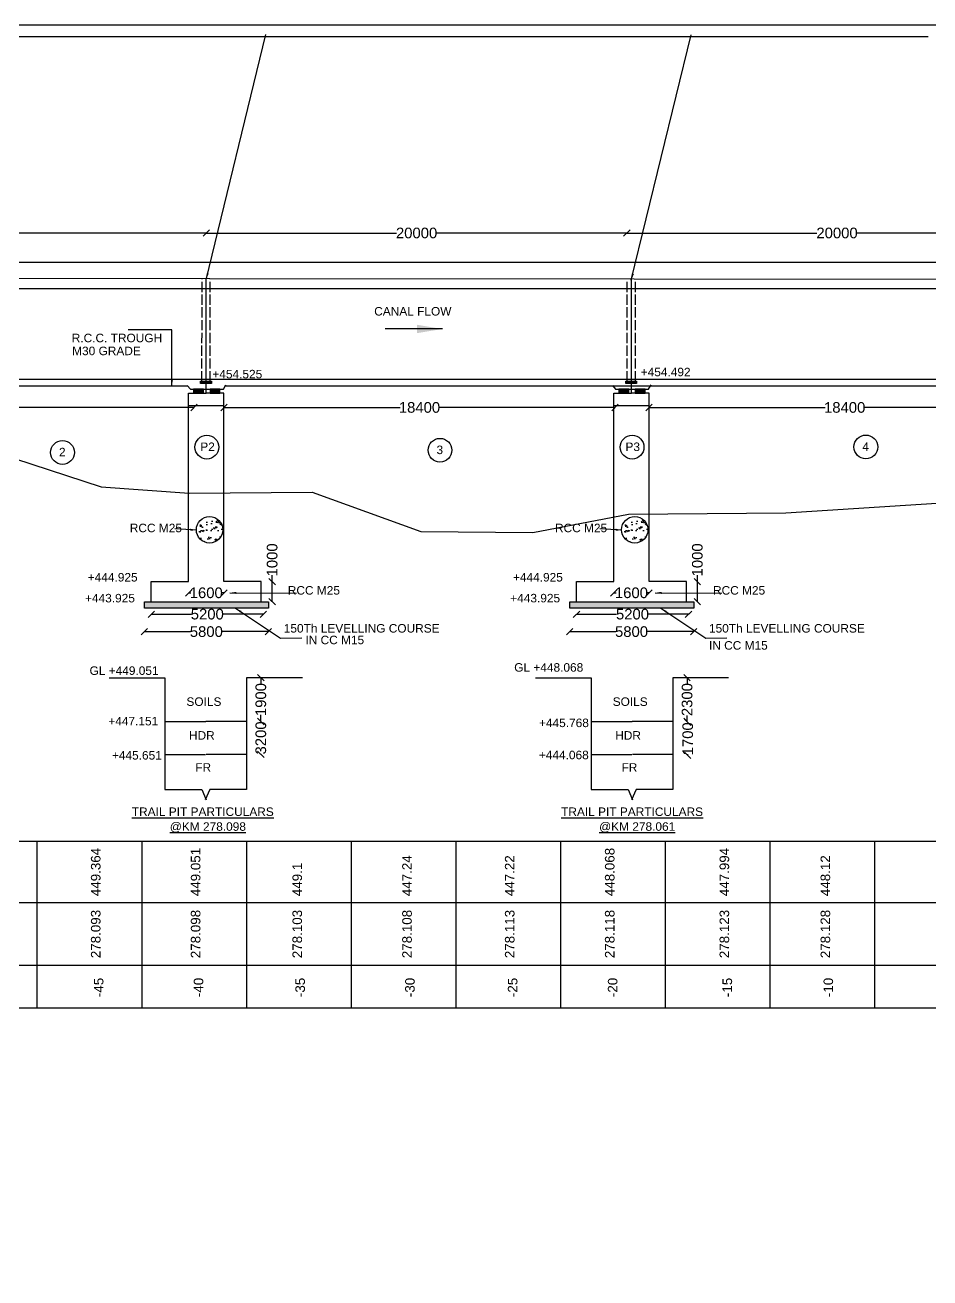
# Model space of a CAD drawing. Header units: millimetres. Extents: x 5124 to 3252586, y 2311 to 45846679.
# Drawn here: x 3049701 to 3092263, y 45787760 to 45846679 of the extents above; entities that cross this region are included whole.
import ezdxf

# ---------------------------------------------------------------- set-up
doc = ezdxf.new("R2010")
doc.units = ezdxf.units.MM
doc.header["$MEASUREMENT"] = 0
doc.linetypes.add('ACAD_ISO02W100', pattern=[15, 12, -3])
for name, color, linetype in [('DIMENSION', 7, 'Continuous'), ('DRAWING', 7, 'Continuous'), ('TEXT', 7, 'Continuous')]:
    doc.layers.add(name, color=color, linetype=linetype)
doc.styles.get("Standard").update_dxf_attribs({"font": 'arial.ttf'})
doc.dimstyles.get("Standard").update_dxf_attribs({"dimtxt": 500, "dimasz": 300, "dimexe": 0.18, "dimexo": 0.0625, "dimgap": 0.09, "dimtad": 0, "dimdec": 0, "dimzin": 0, "dimdsep": 46, "dimtxsty": 'Standard', "dimblk": 'OBLIQUE', "dimcen": 0.09, "dimse1": 1, "dimse2": 1, "dimadec": 0, "dimazin": 0, "dimtfac": 1, "dimtdec": 0, "dimtofl": 0, "dimtmove": 0, "dimatfit": 3, "dimfxl": 1, "dimtolj": 1, "dimtzin": 0, "dimarcsym": 0})

# ---------------------------------------------------------------- blocks, each defined once
blk = doc.blocks.new('_Oblique')
at = {"color": 0, "linetype": 'ByBlock', "lineweight": -2}
blk.add_line((-0.5, -0.5), (0.5, 0.5), dxfattribs=at)
blk = doc.blocks.new('*D25')
at = {"layer": 'Defpoints', "color": 0, "transparency": 16777216}
for p in [(3055638, 45819556), (3060907, 45819556), (3060907, 45818973)]:
    blk.add_point(p, dxfattribs=at)
at = {"layer": 'DIMENSION', "color": 0, "lineweight": -2, "transparency": 16777216}
for p, q in [((3055638, 45818973), (3057527, 45818973)), ((3060907, 45818973), (3059018, 45818973))]:
    blk.add_line(p, q, dxfattribs=at)
at = {"layer": 'DIMENSION', "color": 0, "lineweight": -2, "transparency": 16777216, "xscale": 300, "yscale": 300, "zscale": 300, "rotation": 180}
blk.add_blockref('_Oblique', (3055638, 45818973), dxfattribs=at)
at = {"layer": 'DIMENSION', "color": 0, "lineweight": -2, "transparency": 16777216, "xscale": 300, "yscale": 300, "zscale": 300}
blk.add_blockref('_Oblique', (3060907, 45818973), dxfattribs=at)
at = {"layer": 'DIMENSION', "color": 0, "transparency": 16777216, "insert": (3058272, 45818973), "char_height": 500, "attachment_point": 5}
blk.add_mtext('\\A1;5200', dxfattribs=at)
blk = doc.blocks.new('*D26')
at = {"layer": 'Defpoints', "color": 0, "transparency": 16777216}
for p in [(3055311, 45819250), (3061143, 45819250), (3061143, 45818152)]:
    blk.add_point(p, dxfattribs=at)
at = {"layer": 'DIMENSION', "color": 0, "lineweight": -2, "transparency": 16777216}
for p, q in [((3055311, 45818152), (3057481, 45818152)), ((3061143, 45818152), (3058973, 45818152))]:
    blk.add_line(p, q, dxfattribs=at)
at = {"layer": 'DIMENSION', "color": 0, "lineweight": -2, "transparency": 16777216, "xscale": 300, "yscale": 300, "zscale": 300, "rotation": 180}
blk.add_blockref('_Oblique', (3055311, 45818152), dxfattribs=at)
at = {"layer": 'DIMENSION', "color": 0, "lineweight": -2, "transparency": 16777216, "xscale": 300, "yscale": 300, "zscale": 300}
blk.add_blockref('_Oblique', (3061143, 45818152), dxfattribs=at)
at = {"layer": 'DIMENSION', "color": 0, "transparency": 16777216, "insert": (3058227, 45818152), "char_height": 500, "attachment_point": 5}
blk.add_mtext('\\A1;5800', dxfattribs=at)
blk = doc.blocks.new('*D28')
at = {"layer": 'Defpoints', "color": 0, "transparency": 16777216}
for p in [(3057391, 45820506), (3059054, 45820506), (3059054, 45819977)]:
    blk.add_point(p, dxfattribs=at)
at = {"layer": 'DIMENSION', "color": 0, "lineweight": -2, "transparency": 16777216}
for p, q in [((3057391, 45819977), (3057500, 45819977)), ((3059054, 45819977), (3058945, 45819977))]:
    blk.add_line(p, q, dxfattribs=at)
at = {"layer": 'DIMENSION', "color": 0, "lineweight": -2, "transparency": 16777216, "xscale": 300, "yscale": 300, "zscale": 300, "rotation": 180}
blk.add_blockref('_Oblique', (3057391, 45819977), dxfattribs=at)
at = {"layer": 'DIMENSION', "color": 0, "lineweight": -2, "transparency": 16777216, "xscale": 300, "yscale": 300, "zscale": 300}
blk.add_blockref('_Oblique', (3059054, 45819977), dxfattribs=at)
at = {"layer": 'DIMENSION', "color": 0, "transparency": 16777216, "insert": (3058223, 45819977), "char_height": 500, "attachment_point": 5}
blk.add_mtext('\\A1;1600', dxfattribs=at)
blk = doc.blocks.new('*D29')
at = {"layer": 'Defpoints', "color": 0, "transparency": 16777216}
for p in [(3060807, 45820506), (3061324, 45820506), (3060807, 45819556)]:
    blk.add_point(p, dxfattribs=at)
at = {"layer": 'DIMENSION', "color": 0, "lineweight": -2, "transparency": 16777216}
for p, q in [((3061324, 45820506), (3061324, 45820806)), ((3061324, 45819556), (3061324, 45820506))]:
    blk.add_line(p, q, dxfattribs=at)
at = {"layer": 'DIMENSION', "color": 0, "lineweight": -2, "transparency": 16777216, "xscale": 300, "yscale": 300, "zscale": 300}
for p, rotation in [((3061324, 45820506), 90), ((3061324, 45819556), 270)]:
    blk.add_blockref('_Oblique', p, dxfattribs=dict(at, rotation=rotation))
at = {"layer": 'DIMENSION', "color": 0, "transparency": 16777216, "insert": (3061324, 45821528), "char_height": 500, "attachment_point": 5, "rotation": 90}
blk.add_mtext('\\A1;1000', dxfattribs=at)
blk = doc.blocks.new('*D31')
at = {"layer": 'Defpoints', "color": 0, "transparency": 16777216}
for p in [(3075638, 45819556), (3080907, 45819556), (3080907, 45818973)]:
    blk.add_point(p, dxfattribs=at)
at = {"layer": 'DIMENSION', "color": 0, "lineweight": -2, "transparency": 16777216}
for p, q in [((3075638, 45818973), (3077527, 45818973)), ((3080907, 45818973), (3079018, 45818973))]:
    blk.add_line(p, q, dxfattribs=at)
at = {"layer": 'DIMENSION', "color": 0, "lineweight": -2, "transparency": 16777216, "xscale": 300, "yscale": 300, "zscale": 300, "rotation": 180}
blk.add_blockref('_Oblique', (3075638, 45818973), dxfattribs=at)
at = {"layer": 'DIMENSION', "color": 0, "lineweight": -2, "transparency": 16777216, "xscale": 300, "yscale": 300, "zscale": 300}
blk.add_blockref('_Oblique', (3080907, 45818973), dxfattribs=at)
at = {"layer": 'DIMENSION', "color": 0, "transparency": 16777216, "insert": (3078272, 45818973), "char_height": 500, "attachment_point": 5}
blk.add_mtext('\\A1;5200', dxfattribs=at)
blk = doc.blocks.new('*D32')
at = {"layer": 'Defpoints', "color": 0, "transparency": 16777216}
for p in [(3075311, 45819250), (3081143, 45819250), (3081143, 45818152)]:
    blk.add_point(p, dxfattribs=at)
at = {"layer": 'DIMENSION', "color": 0, "lineweight": -2, "transparency": 16777216}
for p, q in [((3075311, 45818152), (3077481, 45818152)), ((3081143, 45818152), (3078973, 45818152))]:
    blk.add_line(p, q, dxfattribs=at)
at = {"layer": 'DIMENSION', "color": 0, "lineweight": -2, "transparency": 16777216, "xscale": 300, "yscale": 300, "zscale": 300, "rotation": 180}
blk.add_blockref('_Oblique', (3075311, 45818152), dxfattribs=at)
at = {"layer": 'DIMENSION', "color": 0, "lineweight": -2, "transparency": 16777216, "xscale": 300, "yscale": 300, "zscale": 300}
blk.add_blockref('_Oblique', (3081143, 45818152), dxfattribs=at)
at = {"layer": 'DIMENSION', "color": 0, "transparency": 16777216, "insert": (3078227, 45818152), "char_height": 500, "attachment_point": 5}
blk.add_mtext('\\A1;5800', dxfattribs=at)
blk = doc.blocks.new('*D33')
at = {"layer": 'Defpoints', "color": 0, "transparency": 16777216}
for p in [(3077391, 45820506), (3079054, 45820506), (3079054, 45819977)]:
    blk.add_point(p, dxfattribs=at)
at = {"layer": 'DIMENSION', "color": 0, "lineweight": -2, "transparency": 16777216}
for p, q in [((3077391, 45819977), (3077500, 45819977)), ((3079054, 45819977), (3078945, 45819977))]:
    blk.add_line(p, q, dxfattribs=at)
at = {"layer": 'DIMENSION', "color": 0, "lineweight": -2, "transparency": 16777216, "xscale": 300, "yscale": 300, "zscale": 300, "rotation": 180}
blk.add_blockref('_Oblique', (3077391, 45819977), dxfattribs=at)
at = {"layer": 'DIMENSION', "color": 0, "lineweight": -2, "transparency": 16777216, "xscale": 300, "yscale": 300, "zscale": 300}
blk.add_blockref('_Oblique', (3079054, 45819977), dxfattribs=at)
at = {"layer": 'DIMENSION', "color": 0, "transparency": 16777216, "insert": (3078223, 45819977), "char_height": 500, "attachment_point": 5}
blk.add_mtext('\\A1;1600', dxfattribs=at)
blk = doc.blocks.new('*D34')
at = {"layer": 'Defpoints', "color": 0, "transparency": 16777216}
for p in [(3080807, 45820506), (3081324, 45820506), (3080807, 45819556)]:
    blk.add_point(p, dxfattribs=at)
at = {"layer": 'DIMENSION', "color": 0, "lineweight": -2, "transparency": 16777216}
for p, q in [((3081324, 45820506), (3081324, 45820806)), ((3081324, 45819556), (3081324, 45820506))]:
    blk.add_line(p, q, dxfattribs=at)
at = {"layer": 'DIMENSION', "color": 0, "lineweight": -2, "transparency": 16777216, "xscale": 300, "yscale": 300, "zscale": 300}
for p, rotation in [((3081324, 45820506), 90), ((3081324, 45819556), 270)]:
    blk.add_blockref('_Oblique', p, dxfattribs=dict(at, rotation=rotation))
at = {"layer": 'DIMENSION', "color": 0, "transparency": 16777216, "insert": (3081324, 45821528), "char_height": 500, "attachment_point": 5, "rotation": 90}
blk.add_mtext('\\A1;1000', dxfattribs=at)
blk = doc.blocks.new('*D60')
at = {"layer": 'Defpoints', "color": 0, "transparency": 16777216}
for p in [(2750615, 45825053), (3156961, 45824512), (3158080, 45824512)]:
    blk.add_point(p, dxfattribs=at)
at = {"layer": 'DIMENSION', "color": 0, "lineweight": -2, "transparency": 16777216}
for p, q in [((3156961, 45825053), (3156961, 45824512)), ((3156961, 45824512), (3156961, 45824212))]:
    blk.add_line(p, q, dxfattribs=at)
at = {"layer": 'DIMENSION', "color": 0, "lineweight": -2, "transparency": 16777216, "xscale": 300, "yscale": 300, "zscale": 300}
for p, rotation in [((3156961, 45825053), 90), ((3156961, 45824512), 270)]:
    blk.add_blockref('_Oblique', p, dxfattribs=dict(at, rotation=rotation))
at = {"layer": 'DIMENSION', "color": 0, "transparency": 16777216, "insert": (3156961, 45823660), "char_height": 500, "attachment_point": 5, "rotation": 90}
blk.add_mtext('\\A1;500', dxfattribs=at)
blk = doc.blocks.new('*D66')
at = {"layer": 'Defpoints', "color": 0, "lineweight": -2, "transparency": 16777216}
for p, q in [((3039251, 45828694), (3047534, 45828694)), ((3057649, 45828694), (3049367, 45828694))]:
    blk.add_line(p, q, dxfattribs=at)
at = {"layer": 'Defpoints', "color": 0, "transparency": 16777216}
for p in [(3039251, 45828984), (3057649, 45828984), (3057649, 45828694)]:
    blk.add_point(p, dxfattribs=at)
at = {"layer": 'Defpoints', "color": 0, "lineweight": -2, "transparency": 16777216, "xscale": 300, "yscale": 300, "zscale": 300, "rotation": 180}
blk.add_blockref('_Oblique', (3039251, 45828694), dxfattribs=at)
at = {"layer": 'Defpoints', "color": 0, "lineweight": -2, "transparency": 16777216, "xscale": 300, "yscale": 300, "zscale": 300}
blk.add_blockref('_Oblique', (3057649, 45828694), dxfattribs=at)
at = {"layer": 'Defpoints', "color": 0, "transparency": 16777216, "insert": (3048450, 45828694), "char_height": 500, "attachment_point": 5}
blk.add_mtext('\\A1;18400', dxfattribs=at)
blk = doc.blocks.new('*D67')
at = {"layer": 'Defpoints', "color": 0, "lineweight": -2, "transparency": 16777216}
for p, q in [((3059054, 45828694), (3067337, 45828694)), ((3077452, 45828694), (3069170, 45828694))]:
    blk.add_line(p, q, dxfattribs=at)
at = {"layer": 'Defpoints', "color": 0, "transparency": 16777216}
for p in [(3059054, 45828984), (3077452, 45828984), (3077452, 45828694)]:
    blk.add_point(p, dxfattribs=at)
at = {"layer": 'Defpoints', "color": 0, "lineweight": -2, "transparency": 16777216, "xscale": 300, "yscale": 300, "zscale": 300, "rotation": 180}
blk.add_blockref('_Oblique', (3059054, 45828694), dxfattribs=at)
at = {"layer": 'Defpoints', "color": 0, "lineweight": -2, "transparency": 16777216, "xscale": 300, "yscale": 300, "zscale": 300}
blk.add_blockref('_Oblique', (3077452, 45828694), dxfattribs=at)
at = {"layer": 'Defpoints', "color": 0, "transparency": 16777216, "insert": (3068253, 45828694), "char_height": 500, "attachment_point": 5}
blk.add_mtext('\\A1;18400', dxfattribs=at)
blk = doc.blocks.new('*D68')
at = {"layer": 'Defpoints', "color": 0, "lineweight": -2, "transparency": 16777216}
for p, q in [((3079054, 45828694), (3087337, 45828694)), ((3097452, 45828694), (3089170, 45828694))]:
    blk.add_line(p, q, dxfattribs=at)
at = {"layer": 'Defpoints', "color": 0, "transparency": 16777216}
for p in [(3079054, 45828984), (3097452, 45828984), (3097452, 45828694)]:
    blk.add_point(p, dxfattribs=at)
at = {"layer": 'Defpoints', "color": 0, "lineweight": -2, "transparency": 16777216, "xscale": 300, "yscale": 300, "zscale": 300, "rotation": 180}
blk.add_blockref('_Oblique', (3079054, 45828694), dxfattribs=at)
at = {"layer": 'Defpoints', "color": 0, "lineweight": -2, "transparency": 16777216, "xscale": 300, "yscale": 300, "zscale": 300}
blk.add_blockref('_Oblique', (3097452, 45828694), dxfattribs=at)
at = {"layer": 'Defpoints', "color": 0, "transparency": 16777216, "insert": (3088253, 45828694), "char_height": 500, "attachment_point": 5}
blk.add_mtext('\\A1;18400', dxfattribs=at)
blk = doc.blocks.new('*D75')
at = {"layer": 'Defpoints', "color": 0, "lineweight": -2, "transparency": 16777216}
for p, q in [((3038452, 45836898), (3047396, 45836898)), ((3058229, 45836898), (3049285, 45836898))]:
    blk.add_line(p, q, dxfattribs=at)
at = {"layer": 'Defpoints', "color": 0, "transparency": 16777216}
for p in [(3038452, 45836778), (3058229, 45836898), (3058229, 45836778)]:
    blk.add_point(p, dxfattribs=at)
at = {"layer": 'Defpoints', "color": 0, "lineweight": -2, "transparency": 16777216, "xscale": 300, "yscale": 300, "zscale": 300, "rotation": 180}
blk.add_blockref('_Oblique', (3038452, 45836898), dxfattribs=at)
at = {"layer": 'Defpoints', "color": 0, "lineweight": -2, "transparency": 16777216, "xscale": 300, "yscale": 300, "zscale": 300}
blk.add_blockref('_Oblique', (3058229, 45836898), dxfattribs=at)
at = {"layer": 'Defpoints', "color": 0, "transparency": 16777216, "insert": (3048340, 45836898), "char_height": 500, "attachment_point": 5}
blk.add_mtext('\\A1;20000', dxfattribs=at)
blk = doc.blocks.new('*D76')
at = {"layer": 'Defpoints', "color": 0, "lineweight": -2, "transparency": 16777216}
for p, q in [((3058229, 45836898), (3067172, 45836898)), ((3078005, 45836898), (3069061, 45836898))]:
    blk.add_line(p, q, dxfattribs=at)
at = {"layer": 'Defpoints', "color": 0, "transparency": 16777216}
for p in [(3058229, 45836778), (3078005, 45836898), (3078005, 45836778)]:
    blk.add_point(p, dxfattribs=at)
at = {"layer": 'Defpoints', "color": 0, "lineweight": -2, "transparency": 16777216, "xscale": 300, "yscale": 300, "zscale": 300, "rotation": 180}
blk.add_blockref('_Oblique', (3058229, 45836898), dxfattribs=at)
at = {"layer": 'Defpoints', "color": 0, "lineweight": -2, "transparency": 16777216, "xscale": 300, "yscale": 300, "zscale": 300}
blk.add_blockref('_Oblique', (3078005, 45836898), dxfattribs=at)
at = {"layer": 'Defpoints', "color": 0, "transparency": 16777216, "insert": (3068117, 45836898), "char_height": 500, "attachment_point": 5}
blk.add_mtext('\\A1;20000', dxfattribs=at)
blk = doc.blocks.new('*D77')
at = {"layer": 'Defpoints', "color": 0, "lineweight": -2, "transparency": 16777216}
for p, q in [((3078005, 45836898), (3086949, 45836898)), ((3097782, 45836898), (3088838, 45836898))]:
    blk.add_line(p, q, dxfattribs=at)
at = {"layer": 'Defpoints', "color": 0, "transparency": 16777216}
for p in [(3078005, 45836778), (3097782, 45836898), (3097782, 45836778)]:
    blk.add_point(p, dxfattribs=at)
at = {"layer": 'Defpoints', "color": 0, "lineweight": -2, "transparency": 16777216, "xscale": 300, "yscale": 300, "zscale": 300, "rotation": 180}
blk.add_blockref('_Oblique', (3078005, 45836898), dxfattribs=at)
at = {"layer": 'Defpoints', "color": 0, "lineweight": -2, "transparency": 16777216, "xscale": 300, "yscale": 300, "zscale": 300}
blk.add_blockref('_Oblique', (3097782, 45836898), dxfattribs=at)
at = {"layer": 'Defpoints', "color": 0, "transparency": 16777216, "insert": (3087893, 45836898), "char_height": 500, "attachment_point": 5}
blk.add_mtext('\\A1;20000', dxfattribs=at)
blk = doc.blocks.new('*D87')
at = {"layer": 'Defpoints', "color": 0, "transparency": 16777216}
for p in [(3060124, 45815987), (3060792, 45815987), (3060108, 45813927)]:
    blk.add_point(p, dxfattribs=at)
at = {"layer": 'DIMENSION', "color": 0, "lineweight": -2, "transparency": 16777216}
for p, q in [((3060792, 45815987), (3060792, 45815679)), ((3060792, 45813927), (3060792, 45814235))]:
    blk.add_line(p, q, dxfattribs=at)
at = {"layer": 'DIMENSION', "color": 0, "lineweight": -2, "transparency": 16777216, "xscale": 300, "yscale": 300, "zscale": 300}
for p, rotation in [((3060792, 45815987), 90), ((3060792, 45813927), 270)]:
    blk.add_blockref('_Oblique', p, dxfattribs=dict(at, rotation=rotation))
at = {"layer": 'DIMENSION', "color": 0, "transparency": 16777216, "insert": (3060792, 45814957), "char_height": 500, "attachment_point": 5, "rotation": 90}
blk.add_mtext('\\A1;1900', dxfattribs=at)
blk = doc.blocks.new('*D88')
at = {"layer": 'Defpoints', "color": 0, "transparency": 16777216}
for p in [(3060124, 45813927), (3060792, 45813927), (3060124, 45812381)]:
    blk.add_point(p, dxfattribs=at)
at = {"layer": 'DIMENSION', "color": 0, "lineweight": -2, "transparency": 16777216}
for p, q in [((3060792, 45813927), (3060792, 45813900)), ((3060792, 45812381), (3060792, 45812408))]:
    blk.add_line(p, q, dxfattribs=at)
at = {"layer": 'DIMENSION', "color": 0, "lineweight": -2, "transparency": 16777216, "xscale": 300, "yscale": 300, "zscale": 300}
for p, rotation in [((3060792, 45813927), 90), ((3060792, 45812381), 270)]:
    blk.add_blockref('_Oblique', p, dxfattribs=dict(at, rotation=rotation))
at = {"layer": 'DIMENSION', "color": 0, "transparency": 16777216, "insert": (3060792, 45813154), "char_height": 500, "attachment_point": 5, "rotation": 90}
blk.add_mtext('\\A1;3200', dxfattribs=at)
blk = doc.blocks.new('*D89')
at = {"layer": 'Defpoints', "color": 0, "transparency": 16777216}
for p in [(3080173, 45815987), (3080842, 45815987), (3080158, 45813927)]:
    blk.add_point(p, dxfattribs=at)
at = {"layer": 'DIMENSION', "color": 0, "lineweight": -2, "transparency": 16777216}
for p, q in [((3080842, 45815987), (3080842, 45815707)), ((3080842, 45813927), (3080842, 45814207))]:
    blk.add_line(p, q, dxfattribs=at)
at = {"layer": 'DIMENSION', "color": 0, "lineweight": -2, "transparency": 16777216, "xscale": 300, "yscale": 300, "zscale": 300}
for p, rotation in [((3080842, 45815987), 90), ((3080842, 45813927), 270)]:
    blk.add_blockref('_Oblique', p, dxfattribs=dict(at, rotation=rotation))
at = {"layer": 'DIMENSION', "color": 0, "transparency": 16777216, "insert": (3080842, 45814957), "char_height": 500, "attachment_point": 5, "rotation": 90}
blk.add_mtext('\\A1;2300', dxfattribs=at)
blk = doc.blocks.new('*D90')
at = {"layer": 'Defpoints', "color": 0, "transparency": 16777216}
for p in [(3080203, 45813887), (3080872, 45813887), (3080203, 45812341)]:
    blk.add_point(p, dxfattribs=at)
at = {"layer": 'DIMENSION', "color": 0, "lineweight": -2, "transparency": 16777216}
for p, q in [((3080872, 45813887), (3080872, 45813837)), ((3080872, 45812341), (3080872, 45812392))]:
    blk.add_line(p, q, dxfattribs=at)
at = {"layer": 'DIMENSION', "color": 0, "lineweight": -2, "transparency": 16777216, "xscale": 300, "yscale": 300, "zscale": 300}
for p, rotation in [((3080872, 45813887), 90), ((3080872, 45812341), 270)]:
    blk.add_blockref('_Oblique', p, dxfattribs=dict(at, rotation=rotation))
at = {"layer": 'DIMENSION', "color": 0, "transparency": 16777216, "insert": (3080872, 45813114), "char_height": 500, "attachment_point": 5, "rotation": 90}
blk.add_mtext('\\A1;1700', dxfattribs=at)

msp = doc.modelspace()

# ---------------------------------------------------------------- hatches: boundary and pattern name
at = {"layer": 'DRAWING'}
for points in [[(3058096.8, 45829560.5), (3057628.8, 45829560.5), (3057628.8, 45829375.4), (3058096.8, 45829375.4)], [(3058869.4, 45829560.5), (3058401.5, 45829560.5), (3058401.5, 45829375.4), (3058869.4, 45829375.4)], [(3078096.8, 45829560.5), (3077628.9, 45829560.5), (3077628.9, 45829375.4), (3078096.8, 45829375.4)], [(3078869.4, 45829560.5), (3078401.5, 45829560.5), (3078401.5, 45829375.4), (3078869.4, 45829375.4)], [(3061157.5, 45819555.8), (3055325.6, 45819555.8), (3055325.6, 45819250.1), (3061157.5, 45819250.1)], [(3081157.5, 45819555.8), (3075325.6, 45819555.8), (3075325.6, 45819250.1), (3081157.5, 45819250.1)]]:
    msp.add_hatch(color=256, dxfattribs=at).paths.add_polyline_path(points)
h = msp.add_hatch(color=256, dxfattribs=at)
h.paths.add_polyline_path([(3058464.2, 45829924.5), (3058223, 45829924.5), (3058222.9, 45829820.1), (3058464.2, 45829820.1)])
h.paths.add_polyline_path([(3058223, 45829924.5), (3057958.2, 45829924.5), (3057958.2, 45829820.1), (3058222.9, 45829820.1)])
h = msp.add_hatch(color=256, dxfattribs=at)
h.paths.add_polyline_path([(3078464.2, 45829924.5), (3078223, 45829924.5), (3078222.9, 45829820.1), (3078464.2, 45829820.1)])
h.paths.add_polyline_path([(3078223, 45829924.5), (3077958.2, 45829924.5), (3077958.2, 45829820.1), (3078222.9, 45829820.1)])
h = msp.add_hatch(dxfattribs=at)
h.set_pattern_fill('AR-CONC', color=256, scale=100, style=0)
h.set_pattern_definition([(50, (39433.35, -2567.9), (717.2601826, -62.752135), [75, -825]), (355, (39433.35, -2567.9), (-138.751334, 752.192134), [60, -660]), (100.4514, (39493.1, -2573.15), (578.509382, 689.439542), [63.74019, -701.142112]), (46.1842, (39433.35, -2367.9), (1067.241049, -165.519014), [112.5, -1237.5]), (96.6356, (39522.3, -2381.7), (934.662706, 974.11787), [95.610288, -1051.713]), (351.1842, (39433.4, -2367.9), (934.661945, 974.1186), [90, -990]), (21, (39533.35, -2417.9), (596.907052, -402.618891), [75, -825]), (326, (39533.35, -2417.9), (243.315332, 725.150045), [60, -660]), (71.4514, (39583.1, -2451.5), (840.222629, 322.530497), [63.74019, -701.142112]), (37.5, (39433.35, -2567.92), (12.1598553, 332.8938538), [0, -652, 0, -670, 0, -662.5]), (7.5, (39433.35, -2567.92), (263.0695374, 394.411712), [0, -382, 0, -637, 0, -252.5]), (327.5, (39210.35, -2567.92), (533.8224362, -22.5548717), [0, -250, 0, -780, 0, -1035]), (317.5, (39110.35, -2567.9), (583.1861693, 100.1049823), [0, -325, 0, -518, 0, -735])])
h.paths.add_polyline_path([(3059001.3, 45822941.8, 1), (3057757.5, 45822941.8, 1)])
h = msp.add_hatch(dxfattribs=at)
h.set_pattern_fill('AR-CONC', color=256, scale=100, style=0)
h.set_pattern_definition([(50, (59433.36, -2567.9), (717.2601826, -62.752135), [75, -825]), (355, (59433.36, -2567.9), (-138.751334, 752.192134), [60, -660]), (100.4514, (59493.1, -2573.15), (578.509382, 689.439542), [63.74019, -701.142112]), (46.1842, (59433.4, -2367.9), (1067.241049, -165.519014), [112.5, -1237.5]), (96.6356, (59522.3, -2381.7), (934.662706, 974.11787), [95.610288, -1051.713]), (351.1842, (59433.4, -2367.9), (934.661945, 974.1186), [90, -990]), (21, (59533.36, -2417.9), (596.907052, -402.618891), [75, -825]), (326, (59533.36, -2417.9), (243.315332, 725.150045), [60, -660]), (71.4514, (59583.1, -2451.5), (840.222629, 322.530497), [63.74019, -701.142112]), (37.5, (59433.36, -2567.92), (12.1598553, 332.8938538), [0, -652, 0, -670, 0, -662.5]), (7.5, (59433.36, -2567.92), (263.0695374, 394.411712), [0, -382, 0, -637, 0, -252.5]), (327.5, (59210.36, -2567.92), (533.8224362, -22.5548717), [0, -250, 0, -780, 0, -1035]), (317.5, (59110.36, -2567.9), (583.1861693, 100.1049823), [0, -325, 0, -518, 0, -735])])
h.paths.add_polyline_path([(3079001.3, 45822941.8, 1), (3077757.5, 45822941.8, 1)])

# ---------------------------------------------------------------- linework, layer by layer
at = {"layer": 'DIMENSION'}
msp.add_lwpolyline([(3018294, 45834283.1), (3178114.6, 45834283.1), (3178114.6, 45834645.7)], dxfattribs=at)
for centre in [(3051462.1, 45826579.5), (3058252.1, 45826829.9), (3069217.3, 45826684.8), (3078252.1, 45826829.9), (3089249.4, 45826838.7)]:
    msp.add_circle(centre, 558.5, dxfattribs=at)
at = {"layer": 'DRAWING'}
for points in [[(3235483.2, 45846678.7), (2993828.2, 45846678.7), (2993828.2, 45712015.7), (3235483.2, 45712015.7)], [(3018478.3, 45835531.2), (3178114.6, 45835531.2), (3178114.6, 45834645.7), (3018478.3, 45834775.2)], [(3057628.8, 45829375.4), (3058096.8, 45829375.4), (3058096.8, 45829560.5), (3057628.8, 45829560.5)], [(3057958.2, 45829924.5), (3058464.2, 45829924.5), (3058464.2, 45829820.1), (3057958.2, 45829820.1)], [(3058401.5, 45829375.4), (3058869.4, 45829375.4), (3058869.4, 45829560.5), (3058401.5, 45829560.5)], [(3077628.9, 45829375.4), (3078096.8, 45829375.4), (3078096.8, 45829560.5), (3077628.9, 45829560.5)], [(3077958.2, 45829924.5), (3078464.2, 45829924.5), (3078464.2, 45829820.1), (3077958.2, 45829820.1)], [(3078401.5, 45829375.4), (3078869.4, 45829375.4), (3078869.4, 45829560.5), (3078401.5, 45829560.5)], [(3055325.6, 45819555.8), (3061157.5, 45819555.8), (3061157.5, 45819250.1), (3055325.6, 45819250.1)], [(3075325.6, 45819555.8), (3081157.5, 45819555.8), (3081157.5, 45819250.1), (3075325.6, 45819250.1)], [(2994867.2, 45808300.7), (3198954.6, 45808300.7), (3198954.6, 45800440.5), (2994867.2, 45800440.5)], [(2994867.2, 45805415.5), (3190595.5, 45805415.5), (3190595.5, 45802449.2), (2994867.2, 45802449.2)]]:
    msp.add_lwpolyline(points, close=True, dxfattribs=at)
for points in [[(3019443, 45846148.3), (3092174.4, 45846148.3)], [(3058222.5, 45829375.4), (3058226.9, 45834742.9)], [(3078222.5, 45829375.4), (3078226.9, 45834742.9)], [(3078222.5, 45829359.2), (3078226.9, 45834726.7)], [(3008344.6, 45833258.2), (3013441.9, 45831532.1), (3018489.7, 45830791.2), (3033138.9, 45827702.9), (3043107.9, 45827398.9), (3048371.3, 45826563.1), (3053282.3, 45824957.4), (3057414.6, 45824668), (3063206.5, 45824712), (3068315.6, 45822864.4), (3073578.9, 45822820.4), (3078083.7, 45823677.5), (3085483.2, 45823743.5), (3093072, 45824227.9)], [(2997724.9, 45830023.8), (3198820.7, 45830023.8)], [(3057355.5, 45829703.4), (3039353.1, 45829703.4)], [(3057333.3, 45829729.4), (3057477.9, 45829560.2), (3057628.8, 45829560.5)], [(3058096.8, 45829560.5), (3058401.5, 45829560.5), (3059030.3, 45829560.5), (3059150.2, 45829764.6)], [(3178035.3, 45829703.4), (3059114.2, 45829703.4)], [(3077333.4, 45829729.4), (3077477.9, 45829560.2), (3077628.9, 45829560.5)], [(3078096.8, 45829560.5), (3078401.5, 45829560.5), (3079030.3, 45829560.5), (3079150.2, 45829764.6)], [(3055637.7, 45819555.8), (3055637.7, 45820506), (3057390.7, 45820506), (3057390.7, 45829375.4), (3058222.5, 45829375.4)], [(3060807.4, 45819555.8), (3060807.4, 45820506), (3059054.4, 45820506), (3059054.4, 45829375.4), (3058222.5, 45829375.4)], [(3075637.7, 45819555.8), (3075637.7, 45820506), (3077390.7, 45820506), (3077390.7, 45829375.4), (3078222.5, 45829375.4)], [(3080807.4, 45819555.8), (3080807.4, 45820506), (3079054.4, 45820506), (3079054.4, 45829375.4), (3078222.5, 45829375.4)], [(3057390.7, 45828782.7), (3059054.4, 45828782.7)], [(3077390.7, 45828782.7), (3079054.4, 45828782.7)], [(3053662, 45815986.7), (3056283.3, 45815986.7), (3056283.3, 45812381.2)], [(3062745.1, 45815986.7), (3060123.8, 45815986.7), (3060123.8, 45812381.2)], [(3073711.2, 45815986.7), (3076332.6, 45815986.7), (3076332.6, 45812381.2)], [(3082794.4, 45815986.7), (3080173, 45815986.7), (3080173, 45812381.2)], [(3056298.8, 45813926.9), (3058203.6, 45813926.9)], [(3060108.3, 45813926.9), (3058203.6, 45813926.9)], [(3076348.1, 45813926.9), (3078252.8, 45813926.9)], [(3080157.5, 45813926.9), (3078252.8, 45813926.9)], [(3056283.3, 45812381.2), (3058188.1, 45812381.2)], [(3056283.3, 45812381.2), (3056283.3, 45810731.7), (3058012.2, 45810731.7), (3058227.2, 45810236.1)], [(3060123.8, 45812381.2), (3060123.8, 45810731.7), (3058394.9, 45810731.7), (3058179.9, 45810236.1)], [(3060123.8, 45812381.2), (3058219.1, 45812381.2)], [(3076332.6, 45812381.2), (3076332.6, 45810731.7), (3078061.4, 45810731.7), (3078276.4, 45810236.1)], [(3076332.6, 45812381.2), (3078237.3, 45812381.2)], [(3080173, 45812381.2), (3080173, 45810731.7), (3078444.2, 45810731.7), (3078229.1, 45810236.1)], [(3080173, 45812381.2), (3078268.3, 45812381.2)], [(3050261.1, 45808300.7), (3050261.1, 45800440.5)], [(3055186.4, 45808300.7), (3055186.4, 45800440.5)], [(3060111.6, 45808300.7), (3060111.6, 45800440.5)], [(3065036.8, 45808300.7), (3065036.8, 45800440.5)], [(3069962.1, 45808300.7), (3069962.1, 45800440.5)], [(3074887.3, 45808300.7), (3074887.3, 45800440.5)], [(3079812.5, 45808300.7), (3079812.5, 45800440.5)], [(3084737.8, 45808300.7), (3084737.8, 45800440.5)], [(3089663, 45808300.7), (3089663, 45800440.5)]]:
    msp.add_lwpolyline(points, dxfattribs=at)
at = {"layer": 'DRAWING', "linetype": 'ACAD_ISO02W100', "ltscale": 40}
for points in [[(3058022.1, 45829924.5), (3058026, 45834742.8)], [(3058409.3, 45829924.5), (3058413.3, 45834742.8)], [(3078022.1, 45829924.5), (3078026, 45834742.8)], [(3078409.4, 45829924.5), (3078413.3, 45834742.8)]]:
    msp.add_lwpolyline(points, dxfattribs=at)
at = {"layer": 'DRAWING'}
for centre in [(3058379.4, 45822941.8), (3078379.4, 45822941.8)]:
    msp.add_circle(centre, 621.9, dxfattribs=at)

# ---------------------------------------------------------------- texts
at = {"layer": 'DIMENSION'}
for s, p in [('CANAL FLOW', (3066124.3, 45833018.6)), ('R.C.C. TROUGH ', (3051896.7, 45831763.6)), ('M30 GRADE', (3051916.7, 45831154.5)), ('+454.525', (3058511.1, 45830063.7)), ('+454.492', (3078658.8, 45830163)), ('2', (3051297.5, 45826396.6)), ('P2', (3057943, 45826647)), ('3', (3069052.7, 45826501.9)), ('P3', (3077943, 45826647)), ('4', (3089084.8, 45826655.8)), ('RCC M25', (3054627.6, 45822828.9)), ('RCC M25', (3074627.6, 45822828.9)), ('+444.925', (3052649.9, 45820510.5)), ('+444.925', (3072649.9, 45820510.5)), ('RCC M25', (3062059.9, 45819894.8)), ('RCC M25', (3082059.9, 45819894.8)), ('+443.925', (3052521.6, 45819528.5)), ('+443.925', (3072521.7, 45819528.5)), ('150Th LEVELLING COURSE', (3061870.1, 45818109.2)), ('150Th LEVELLING COURSE', (3081870.1, 45818109.2)), ('IN CC M15', (3062887.6, 45817562)), ('IN CC M15', (3081870.1, 45817306)), ('GL +448.068', (3072709.1, 45816270.5)), ('GL +449.051', (3052734.3, 45816118.9)), ('SOILS', (3057292, 45814661.7)), ('SOILS', (3077341.2, 45814661.7)), ('+447.151', (3053617.4, 45813743.5)), ('+445.768', (3073875.3, 45813663.4)), ('HDR', (3057411.2, 45813073.6)), ('HDR', (3077460.4, 45813073.6)), ('+445.651', (3053787.3, 45812137)), ('+444.068', (3073868.6, 45812153)), ('FR', (3057707.3, 45811567.4)), ('FR', (3077756.5, 45811567.4)), ('%%UTRAIL PIT PARTICULARS', (3054723.6, 45809484.4)), ('%%UTRAIL PIT PARTICULARS', (3074915.6, 45809484.4)), ('%%U@KM 278.098', (3056510.1, 45808787.3)), ('%%U@KM 278.061', (3076702.1, 45808787.3))]:
    msp.add_text(s, height=400, dxfattribs=at).set_placement(p)
at = {"layer": 'TEXT'}
for s, p in [('449.364', (3053249.8, 45805713.6)), ('449.051', (3057948.3, 45805713.6)), ('448.068', (3077426.1, 45805713.6)), ('447.994', (3082818.3, 45805713.6)), ('449.1', (3062728.7, 45805713.6)), ('447.24', (3067891.3, 45805713.6)), ('447.22', (3072722.3, 45805713.6)), ('448.12', (3087569.6, 45805713.6)), ('278.093', (3053249.8, 45802796.4)), ('278.098', (3057948.3, 45802796.4)), ('278.103', (3062728.7, 45802796.4)), ('278.108', (3067891.3, 45802796.4)), ('278.113', (3072722.3, 45802796.4)), ('278.118', (3077426.1, 45802796.4)), ('278.123', (3082818.3, 45802796.4)), ('278.128', (3087569.6, 45802796.4)), ('-45', (3053387, 45800967.1)), ('-40', (3058085.5, 45800967.1)), ('-35', (3062865.9, 45800967.1)), ('-30', (3068028.5, 45800967.1)), ('-25', (3072859.5, 45800967.1)), ('-20', (3077563.3, 45800967.1)), ('-15', (3082955.5, 45800967.1)), ('-10', (3087706.7, 45800967.1))]:
    msp.add_text(s, height=450, rotation=90, dxfattribs=at).set_placement(p)

# ---------------------------------------------------------------- dimensions: what is measured, and where the dimension line sits
at = {"layer": 'Defpoints'}
for base, p1, p2, text, picture, middle in [((3058228.5, 45836897.9), (3038451.9, 45836778.1), (3058228.5, 45836778.1), '20000', '*D75', (3048340.2, 45836897.9)), ((3078005.1, 45836897.9), (3058228.5, 45836778.1), (3078005.1, 45836778.1), '20000', '*D76', (3068116.8, 45836897.9)), ((3097781.7, 45836897.9), (3078005.1, 45836778.1), (3097781.7, 45836778.1), '20000', '*D77', (3087893.4, 45836897.9)), ((3057649.2, 45828694.4), (3039251.2, 45828984.1), (3057649.2, 45828984.1), '18400', '*D66', (3048450.2, 45828694.4)), ((3077452.4, 45828694.4), (3059054.4, 45828984.1), (3077452.4, 45828984.1), '18400', '*D67', (3068253.4, 45828694.4)), ((3097452.4, 45828694.4), (3079054.4, 45828984.1), (3097452.4, 45828984.1), '18400', '*D68', (3088253.4, 45828694.4))]:
    dim = msp.add_linear_dim(base=base, p1=p1, p2=p2, text=text, dimstyle='Standard', dxfattribs=at)
    dim.commit()
    dim.dimension.update_dxf_attribs({"geometry": picture, "text_midpoint": middle})
at = {"layer": 'DIMENSION'}
for base, p1, p2, text, picture, middle in [((3156961.4, 45824511.9), (2750615.4, 45825052.9), (3158080, 45824511.9), '500', '*D60', (3156961.4, 45823660.3)), ((3061323.5, 45820506), (3060807.4, 45819555.8), (3060807.4, 45820506), '1000', '*D29', (3061323.5, 45821528.3)), ((3081323.5, 45820506), (3080807.4, 45819555.8), (3080807.4, 45820506), '1000', '*D34', (3081323.5, 45821528.3)), ((3060792.5, 45815986.7), (3060108.3, 45813926.9), (3060123.8, 45815986.7), '1900', '*D87', (3060792.5, 45814956.8)), ((3080841.7, 45815986.7), (3080157.5, 45813926.9), (3080173, 45815986.7), '2300', '*D89', (3080841.7, 45814956.8)), ((3060792.5, 45813926.9), (3060123.8, 45812381.2), (3060123.8, 45813926.9), '3200', '*D88', (3060792.5, 45813154)), ((3080871.6, 45813887.2), (3080202.9, 45812341.5), (3080202.9, 45813887.2), '1700', '*D90', (3080871.6, 45813114.3))]:
    dim = msp.add_linear_dim(base=base, p1=p1, p2=p2, angle=90, text=text, dimstyle='Standard', dxfattribs=at)
    dim.commit()
    dim.dimension.update_dxf_attribs({"geometry": picture, "text_midpoint": middle})
for base, p1, p2, text, picture, middle in [((3059054.4, 45819976.7), (3057390.7, 45820506), (3059054.4, 45820506), '1600', '*D28', (3058222.5, 45819976.7)), ((3079054.4, 45819976.7), (3077390.7, 45820506), (3079054.4, 45820506), '1600', '*D33', (3078222.5, 45819976.7)), ((3060907.3, 45818972.9), (3055637.7, 45819555.8), (3060907.3, 45819555.8), '5200', '*D25', (3058272.5, 45818972.9)), ((3080907.3, 45818972.9), (3075637.7, 45819555.8), (3080907.3, 45819555.8), '5200', '*D31', (3078272.5, 45818972.9)), ((3061143.1, 45818151.6), (3055311.2, 45819250.1), (3061143.1, 45819250.1), '5800', '*D26', (3058227.1, 45818151.6)), ((3081143.1, 45818151.6), (3075311.2, 45819250.1), (3081143.1, 45819250.1), '5800', '*D32', (3078227.1, 45818151.6))]:
    dim = msp.add_linear_dim(base=base, p1=p1, p2=p2, text=text, dimstyle='Standard', dxfattribs=at)
    dim.commit()
    dim.dimension.update_dxf_attribs({"geometry": picture, "text_midpoint": middle})

# ---------------------------------------------------------------- leaders
for points in [[(3057777.5, 45822928.9), (3056738.7, 45822984.7)], [(3077777.5, 45822928.9), (3076738.7, 45822984.7)], [(3059339.7, 45819977.9), (3062470.9, 45819955.1)], [(3079339.7, 45819977.9), (3082470.9, 45819955.1)], [(3059602.6, 45819250.1), (3061717.2, 45817852.2), (3062717.4, 45817862.2)], [(3079602.6, 45819250.1), (3081717.2, 45817852.2), (3082717.4, 45817862.2)]]:
    msp.add_leader(points, dimstyle='Standard', override={"dimgap": 0.09, "dimtad": 0}, dxfattribs=at)
at = {"layer": 'DRAWING'}
for points, override in [([(3058216.6, 45834700.9), (3061026.4, 45846231)], {"dimgap": 0.09, "dimtad": 0}), ([(3078216.6, 45834684.7), (3081026.4, 45846214.8)], {"dimgap": 0.09, "dimtad": 0}), ([(3069331.9, 45832386.1), (3066642.8, 45832386.1)], {"dimasz": 1200, "dimgap": 0.09, "dimtad": 0}), ([(3056606.6, 45829697), (3056606.6, 45832352), (3054548.7, 45832352)], {"dimgap": 0.09, "dimtad": 0})]:
    msp.add_leader(points, dimstyle='Standard', override=override, dxfattribs=at)

doc.saveas('drawing.dxf')
